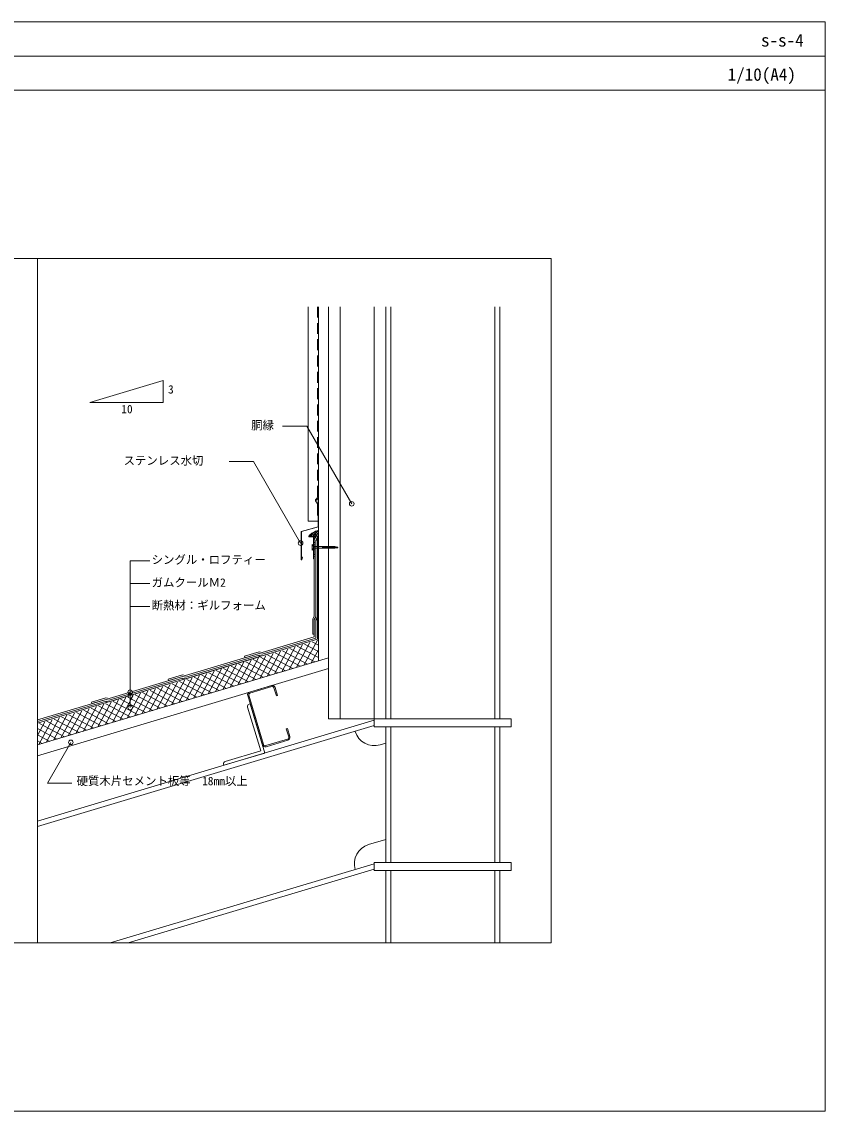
# Model space of a CAD drawing. Units: millimetres, scale not verified. Extents: x -1380 to 1380, y -955 to 955.
# Drawn here: x -28 to 1380, y -955 to 955 of the extents above; entities that cross this region are included whole.
import ezdxf
from ezdxf.enums import TextEntityAlignment as Align

# ---------------------------------------------------------------- set-up
doc = ezdxf.new("R2010")
doc.units = ezdxf.units.MM
doc.header["$LTSCALE"] = 3
doc.linetypes.add('USER2', pattern=[9.525, 6.35, -3.175])
for name, color, linetype, lineweight in [('0-0_0', 7, 'Continuous', 18), ('0-1_HATCH', 9, 'Continuous', 18), ('0-3_BOUSUI', 1, 'USER2', 18), ('0-4_MOJI', 7, 'Continuous', 18), ('0-5_KANAMONO_SCREW', 4, 'Continuous', 18), ('0-6_KANAMONO', 4, 'Continuous', 18), ('0-7_single', 6, 'Continuous', 18), ('0-8_TEKKOTU', 7, 'Continuous', 18), ('0-9_doubuti', 5, 'Continuous', 18), ('0-A_bo-do', 3, 'Continuous', 18), ('0-B_SUNPO', 7, 'Continuous', 18), ('0-C_WAKU', 7, 'Continuous', 18)]:
    doc.layers.add(name, color=color, linetype=linetype, lineweight=lineweight)
doc.styles.add('ＭＳ ゴシック', font='')
doc.styles.get('ＭＳ ゴシック').set_extended_font_data('MS Gothic')

msp = doc.modelspace()

# ---------------------------------------------------------------- linework, layer by layer
at = {"layer": '0-0_0'}
msp.add_line((-1380.001, 895), (1379.999, 895), dxfattribs=at)
at = {"layer": '0-1_HATCH'}
for p, q in [((477.4, 53.158), (485.285, 61.044)), ((485.525, 53.37), (480.581, 58.314)), ((482.101, 53.37), (491.756, 63.025)), ((490.015, 53.37), (483.325, 60.06)), ((492, 55.874), (486.37, 61.505)), ((486.592, 53.37), (492, 58.779)), ((492, 60.365), (489.762, 62.603)), ((476.544, 53.37), (475.918, 53.997)), ((481.035, 53.37), (478.115, 56.289)), ((491.082, 53.37), (492, 54.289)), ((453.868, -176.749), (477.335, -133.168)), ((466.77, -172.878), (490.237, -129.297)), ((492, -138.104), (480.866, -132.109)), ((389.356, -196.102), (412.823, -152.521)), ((402.259, -192.232), (425.725, -148.651)), ((415.161, -188.361), (438.628, -144.78)), ((459.935, -174.929), (416.354, -151.462)), ((428.063, -184.49), (451.53, -140.909)), ((472.838, -171.058), (429.256, -147.591)), ((440.966, -180.62), (464.432, -137.039)), ((485.74, -167.187), (442.159, -143.721)), ((492, -159.74), (455.061, -139.85)), ((492, -148.922), (467.963, -135.979)), ((479.672, -169.008), (492, -146.113)), ((324.845, -215.456), (348.312, -171.875)), ((337.747, -211.585), (361.214, -168.004)), ((350.65, -207.715), (374.116, -164.133)), ((395.424, -194.282), (351.843, -170.815)), ((363.552, -203.844), (387.019, -160.263)), ((408.326, -190.412), (364.745, -166.945)), ((376.454, -199.973), (399.921, -156.392)), ((421.228, -186.541), (377.647, -163.074)), ((434.131, -182.67), (390.55, -159.203)), ((447.033, -178.799), (403.452, -155.333)), ((273.236, -230.939), (296.703, -187.358)), ((286.138, -227.068), (309.605, -183.487)), ((330.912, -213.636), (287.331, -190.169)), ((299.04, -223.197), (322.507, -179.616)), ((343.815, -209.765), (300.234, -186.298)), ((311.943, -219.327), (335.409, -175.745)), ((356.717, -205.894), (313.136, -182.428)), ((369.619, -202.024), (326.038, -178.557)), ((382.522, -198.153), (338.94, -174.686)), ((208.724, -250.292), (232.191, -206.711)), ((221.627, -246.421), (245.093, -202.84)), ((266.401, -232.989), (222.82, -209.522)), ((234.529, -242.551), (257.996, -198.97)), ((279.303, -229.118), (235.722, -205.652)), ((247.431, -238.68), (270.898, -195.099)), ((292.206, -225.248), (248.624, -201.781)), ((260.334, -234.809), (283.8, -191.228)), ((305.108, -221.377), (261.527, -197.91)), ((318.01, -217.506), (274.429, -194.04)), ((144.213, -269.645), (167.68, -226.064)), ((157.115, -265.775), (180.582, -222.194)), ((201.89, -252.343), (158.308, -228.876)), ((170.018, -261.904), (193.484, -218.323)), ((214.792, -248.472), (171.211, -225.005)), ((182.92, -258.033), (206.387, -214.452)), ((227.694, -244.601), (184.113, -221.134)), ((195.822, -254.163), (219.289, -210.582)), ((240.596, -240.73), (197.015, -217.264)), ((253.499, -236.86), (209.918, -213.393)), ((79.701, -288.999), (103.168, -245.418)), ((92.604, -285.128), (116.071, -241.547)), ((137.378, -271.696), (93.797, -248.229)), ((105.506, -281.258), (128.973, -237.676)), ((150.28, -267.825), (106.699, -244.359)), ((118.408, -277.387), (141.875, -233.806)), ((163.183, -263.955), (119.602, -240.488)), ((131.311, -273.516), (154.777, -229.935)), ((176.085, -260.084), (132.504, -236.617)), ((188.987, -256.213), (145.406, -232.746)), ((15.19, -308.352), (38.657, -264.771)), ((28.092, -304.482), (51.559, -260.901)), ((40.995, -300.611), (64.461, -257.03)), ((85.769, -287.179), (42.188, -263.712)), ((53.897, -296.74), (77.364, -253.159)), ((98.671, -283.308), (55.09, -259.841)), ((66.799, -292.87), (90.266, -249.289)), ((111.573, -279.437), (67.992, -255.971)), ((124.476, -275.567), (80.895, -252.1)), ((-0.001, -296.383), (12.852, -272.513)), ((34.16, -302.661), (-0.001, -284.267)), ((2.288, -312.223), (25.755, -268.642)), ((47.062, -298.791), (3.481, -275.324)), ((59.964, -294.92), (16.383, -271.453)), ((72.867, -291.049), (29.286, -267.583)), ((21.257, -306.532), (-0.001, -295.085)), ((8.355, -310.403), (-0.001, -305.903))]:
    msp.add_line(p, q, dxfattribs=at)
at = {"layer": '0-3_BOUSUI'}
for p, q in [((490.5, 455.477), (490.5, 122.708)), ((487.164, 115.152), (489.781, 110.818)), ((489.035, 119.172), (487.463, 117.6)), ((490.5, 108.233), (490.5, 79.488))]:
    msp.add_line(p, q, dxfattribs=at)
at = {"layer": '0-3_BOUSUI', "linetype": 'Continuous'}
msp.add_line((484.9, 53.37), (492, 53.37), dxfattribs=at)
msp.add_lwpolyline([(-0.001, -274.803), (490.5, -127.652), (490.5, 53.37)], dxfattribs=at)
at = {"layer": '0-3_BOUSUI'}
for centre, radius, start, end in [((488.876, 116.186), 2, 134.98149, 211.11836), ((485.5, 122.708), 5, 314.98149, 0), ((485.5, 108.233), 5, 0, 31.11836)]:
    msp.add_arc(centre, radius, start, end, dxfattribs=at)
at = {"layer": '0-3_BOUSUI', "linetype": 'Continuous'}
msp.add_arc((496.286, 36.67), 26.741, 99.2223, 141.35448, dxfattribs=at)
at = {"layer": '0-4_MOJI'}
for p, q in [((220.175, 287.344), (220.175, 325.857)), ((471.987, 245.871), (429.186, 245.871)), ((550.45, 109.969), (471.987, 245.871)), ((378.369, 183.904), (335.569, 183.904)), ((460.832, 41.073), (378.369, 183.904)), ((162.289, -247.461), (162.289, 10.153)), ((196.865, 10.153), (162.289, 10.153)), ((196.865, -29.847), (162.289, -29.847)), ((196.865, -69.847), (162.289, -69.847)), ((58.4, -308.321), (17.258, -379.58)), ((17.258, -379.58), (60.058, -379.58))]:
    msp.add_line(p, q, dxfattribs=at)
msp.add_lwpolyline([(220.175, 287.344), (91.796, 287.344), (220.175, 325.857)], dxfattribs=at)
for centre in [(550.45, 109.969), (460.832, 41.073), (162.289, -220.437), (162.289, -226.613), (162.289, -247.461), (58.4, -308.321)]:
    msp.add_circle(centre, 4, dxfattribs=at)
at = {"layer": '0-5_KANAMONO_SCREW'}
for p, q in [((481.246, 28.37), (481.246, 38.37)), ((481.246, 38.37), (483.8, 34.87)), ((483.8, 31.87), (481.246, 28.37)), ((483.8, 34.87), (520.711, 34.87)), ((483.8, 34.87), (483.8, 31.87)), ((483.8, 31.87), (520.711, 31.87)), ((499.256, 31.87), (499.256, 34.87)), ((499.282, 34.87), (500.282, 31.87)), ((500.269, 34.87), (501.269, 31.87)), ((501.269, 34.87), (502.269, 31.87)), ((502.269, 34.87), (503.269, 31.87)), ((503.269, 34.87), (504.269, 31.87)), ((503.269, 34.87), (504.269, 31.87)), ((504.269, 34.87), (505.269, 31.87)), ((505.269, 34.87), (506.269, 31.87)), ((506.256, 34.87), (507.256, 31.87)), ((507.256, 34.87), (508.256, 31.87)), ((508.256, 34.87), (509.256, 31.87)), ((509.256, 34.87), (510.256, 31.87)), ((509.256, 34.87), (510.256, 31.87)), ((510.256, 34.87), (511.256, 31.87)), ((511.256, 34.87), (512.256, 31.87)), ((512.243, 34.87), (513.243, 31.87)), ((513.243, 34.87), (514.243, 31.87)), ((514.243, 34.87), (515.243, 31.87)), ((515.243, 34.87), (516.243, 31.87)), ((516.243, 34.87), (517.243, 31.87)), ((517.243, 34.87), (518.243, 31.87)), ((518.243, 34.87), (519.243, 31.87)), ((519.243, 34.87), (520.243, 31.87)), ((520.243, 34.87), (521.207, 31.975)), ((520.711, 34.87), (525.406, 33.87)), ((520.711, 31.87), (525.406, 32.87)), ((521.283, 34.748), (522.141, 32.174)), ((522.36, 34.519), (523.075, 32.373)), ((523.436, 34.289), (524.008, 32.572)), ((524.513, 34.06), (524.942, 32.771)), ((525.406, 33.87), (526.246, 33.37)), ((525.406, 32.87), (526.246, 33.37))]:
    msp.add_line(p, q, dxfattribs=at)
at = {"layer": '0-6_KANAMONO'}
for p, q in [((485.4, 52.87), (485.4, 52.67)), ((462.7, 11.59), (462.3, 11.59)), ((462.694, 11.59), (462.3, 11.59)), ((462.4, 11.89), (462.6, 11.89))]:
    msp.add_line(p, q, dxfattribs=at)
for points in [[(462, 11.89), (462, 61.51), (491.7, 69.488), (491.7, 118.888)], [(492, 118.888), (492, 69.258), (462.3, 61.28), (462.3, 11.99)], [(491.188, 119.1), (487.627, 115.541), (487.415, 115.754), (490.976, 119.313)], [(475.4, 52.67), (475.4, 53.37), (477.188, 53.37), (477.4, 53.158), (477.613, 53.37), (484.9, 53.37)], [(483.87, 33.557), (483.7, 33.62), (483.7, 52.17), (475.9, 52.17)], [(484.9, 52.17), (484.9, 42.37), (485.326, 42.025)], [(485.326, 41.714), (484.9, 41.37), (484.9, 39.37), (485.326, 39.025)], [(485.326, 38.714), (484.9, 38.37), (484.9, 36.37), (485.326, 36.025)], [(483.7, 13.87), (483.7, 33.12), (483.87, 33.182)], [(485.326, 35.714), (484.9, 35.37), (484.9, 33.37), (485.326, 33.025)], [(485.326, 32.714), (484.9, 32.37), (484.9, 30.37), (485.326, 30.025)], [(485.326, 29.714), (484.9, 29.37), (484.9, 27.37), (485.326, 27.025)], [(485.326, 26.714), (484.9, 26.37), (484.9, 24.37), (485.326, 24.025)], [(485.326, 23.714), (484.9, 23.37), (484.9, 21.37), (485.326, 21.025)], [(485.326, 20.714), (484.9, 20.37), (484.9, 18.37), (485.326, 18.025)], [(462.7, 11.99), (463.705, 16.612), (464.005, 16.612), (462.987, 11.827)], [(485.326, 17.714), (484.9, 17.37), (484.9, 13.37), (484.2, 13.37)]]:
    msp.add_lwpolyline(points, dxfattribs=at)
for centre, radius, start, end in [((491.4, 118.888), 0.6, 360, 134.98149), ((491.4, 118.888), 0.3, 0, 134.98148), ((475.9, 52.67), 0.5, 180, 270), ((484.9, 52.87), 0.5, 0, 90), ((484.9, 52.67), 0.5, 270, 0), ((485.2, 41.87), 0.2, 308.97666, 51.02334), ((485.2, 38.87), 0.2, 308.97666, 51.02334), ((483.8, 33.37), 0.2, 290.2297, 69.7703), ((485.2, 35.87), 0.2, 308.97666, 51.02334), ((485.2, 32.87), 0.2, 308.97666, 51.02334), ((485.2, 29.87), 0.2, 308.97666, 51.02334), ((485.2, 26.87), 0.2, 308.97666, 51.02334), ((485.2, 23.87), 0.2, 308.97666, 51.02334), ((485.2, 20.87), 0.2, 308.97666, 51.02334), ((462.3, 11.89), 0.3, 180, 270), ((462.4, 11.99), 0.1, 180, 270), ((462.6, 11.99), 0.1, 270, 0), ((462.694, 11.89), 0.3, 270, 347.98852), ((484.2, 13.87), 0.5, 180, 270), ((485.2, 17.87), 0.2, 308.97666, 51.02334)]:
    msp.add_arc(centre, radius, start, end, dxfattribs=at)
at = {"layer": '0-7_single'}
for points in [[(487.7, -125.569), (393.618, -153.794), (388.168, -152.505), (363.504, -159.904), (362.699, -157.223), (388.082, -149.608), (393.532, -150.896), (484.9, -123.486), (484.9, -92.81), (487.7, -87.96), (487.7, 46.44), (490.5, 46.44), (490.5, -88.711), (487.7, -93.56)], [(490.5, 53.37), (490.5, 51.289), (487.7, 46.44), (487.7, -87.96), (484.9, -92.81), (484.9, -118.56), (482.1, -118.56), (482.1, -92.06), (484.9, -87.21), (484.9, 47.19), (487.7, 52.04), (487.7, 53.37)], [(490.5, -127.652), (393.704, -156.691), (388.254, -155.403), (259.522, -194.022), (254.073, -192.734), (229.408, -200.133), (228.604, -197.451), (253.987, -189.836), (259.436, -191.125), (388.168, -152.505), (393.618, -153.794), (487.7, -125.569), (487.7, -93.56), (490.5, -93.56)], [(389.059, -158.085), (259.608, -196.92), (254.159, -195.631), (125.427, -234.251), (119.977, -232.963), (95.313, -240.362), (94.508, -237.68), (119.891, -230.065), (125.341, -231.353), (254.073, -192.734), (259.522, -194.022), (388.254, -155.403)]]:
    msp.add_lwpolyline(points, close=True, dxfattribs=at)
for points in [[(-0.001, -268.956), (119.977, -232.963), (125.427, -234.251), (254.159, -195.631), (254.963, -198.313), (125.513, -237.148), (120.063, -235.86), (-0.001, -271.879)], [(-0.001, -271.879), (120.063, -235.86), (120.867, -238.542), (-0.001, -274.803)]]:
    msp.add_lwpolyline(points, dxfattribs=at)
at = {"layer": '0-8_TEKKOTU'}
for p, q in [((610, 455.477), (610, -267.255)), ((619, 455.477), (619, -267.255)), ((801, 455.477), (801, -267.255)), ((810, 455.477), (810, -267.255)), ((-0.001, -455.954), (590, -278.953)), ((610, -281.255), (610, -518.867)), ((619, -281.255), (619, -518.867)), ((801, -281.255), (801, -518.867)), ((810, -281.255), (810, -518.867)), ((600.058, -312.477), (610, -309.495)), ((579.943, -487.645), (610, -478.628)), ((127.23, -660), (590, -521.169)), ((158.551, -660), (590, -530.565)), ((590, -521.169), (590, -530.565)), ((610, -532.867), (610, -660)), ((619, -532.867), (619, -660)), ((801, -532.867), (801, -660)), ((810, -532.867), (810, -660))]:
    msp.add_line(p, q, dxfattribs=at)
for points in [[(590, -281.255), (830, -281.255), (830, -267.255), (590, -267.255)], [(590, -532.867), (830, -532.867), (830, -518.867), (590, -518.867)]]:
    msp.add_lwpolyline(points, close=True, dxfattribs=at)
msp.add_lwpolyline([(-0.001, -446.558), (590, -269.557), (590, -278.953)], dxfattribs=at)
for centre, start, end in [((590, -278.953), 196.69924, 286.69924), ((590, -521.169), 106.69924, 196.69924)]:
    msp.add_arc(centre, 35, start, end, dxfattribs=at)
at = {"layer": '0-9_doubuti'}
for p, q in [((530, 455.477), (530, -267.255)), ((590, 455.477), (590, -267.255)), ((409.926, -208.724), (371.613, -220.218)), ((368.26, -226.444), (394.122, -312.648)), ((396.037, -312.074), (370.176, -225.869)), ((372.187, -222.134), (410.5, -210.64)), ((435.787, -284.488), (440.097, -298.856)), ((438.086, -302.591), (399.773, -314.085)), ((400.347, -316.001), (438.661, -304.507))]:
    msp.add_line(p, q, dxfattribs=at)
for points in [[(510, 455.477), (510, -267.255), (610, -267.255)], [(414.236, -212.651), (418.546, -227.019), (420.462, -226.444), (416.152, -212.077)], [(442.013, -298.281), (437.703, -283.914), (435.787, -284.488)]]:
    msp.add_lwpolyline(points, dxfattribs=at)
for centre, radius, start, end in [((411.362, -213.513), 5, 16.69924, 106.69924), ((373.049, -225.007), 5, 106.69924, 196.69924), ((373.049, -225.007), 3, 106.69924, 196.69924), ((411.362, -213.513), 3, 16.69924, 106.69924), ((437.224, -299.718), 3, 286.69924, 16.69924), ((437.224, -299.718), 5, 286.69924, 16.69924), ((398.911, -311.212), 5, 196.69924, 286.69924), ((398.911, -311.212), 3, 196.69924, 286.69924)]:
    msp.add_arc(centre, radius, start, end, dxfattribs=at)
at = {"layer": '0-A_bo-do'}
for p, q in [((474, 79.488), (474, 455.477)), ((492, 455.477), (492, -165.309)), ((491.7, 79.488), (474, 79.488)), ((-0.001, -312.91), (510, -159.909)), ((-0.001, -331.702), (510, -178.702))]:
    msp.add_line(p, q, dxfattribs=at)
at = {"layer": '0-B_SUNPO'}
for points in [[(370.658, -241.397), (372.574, -240.822), (398.435, -327.027), (326.598, -348.578), (326.023, -346.662)], [(328.705, -341.682), (390.964, -323.004), (367.976, -246.378)]]:
    msp.add_lwpolyline(points, dxfattribs=at)
for centre in [(371.808, -245.228), (329.855, -345.513)]:
    msp.add_arc(centre, 4, 106.69924, 196.69924, dxfattribs=at)
at = {"layer": '0-C_WAKU'}
msp.add_line((-0.001, 540), (-0.001, -660), dxfattribs=at)
for points in [[(-1380.001, -955), (1379.999, -955), (1379.999, 955), (-1380.001, 955)], [(1379.999, 835), (-1380.001, 835), (-1380.001, 955), (1379.999, 955)], [(-900.001, -660), (899.999, -660), (899.999, 540), (-900.001, 540)]]:
    msp.add_lwpolyline(points, close=True, dxfattribs=at)

# ---------------------------------------------------------------- texts
at = {"layer": '0-4_MOJI', "style": 'ＭＳ ゴシック'}
for s, p in [('3', (228.618, 298.797)), ('10', (146.641, 264.275)), ('胴縁', (374.207, 235.871)), ('ステンレス水切', (150.64, 173.904)), ('シングル・ロフティー', (199.865, 0.153)), ('ガムクールＭ2', (199.865, -39.847)), ('断熱材：ギルフォーム', (199.865, -79.847)), ('硬質木片セメント板等\u300018mm以上', (68.351, -387.825))]:
    msp.add_text(s, height=14.66, dxfattribs=at).set_placement(p, align=Align.BOTTOM_LEFT)
at = {"layer": '0-C_WAKU', "style": 'ＭＳ ゴシック'}
for s, p in [('s-s-4', (1267.537, 905)), ('1/10(A4)', (1209.06, 845))]:
    msp.add_text(s, height=21.99, dxfattribs=at).set_placement(p, align=Align.BOTTOM_LEFT)

doc.saveas('drawing.dxf')
